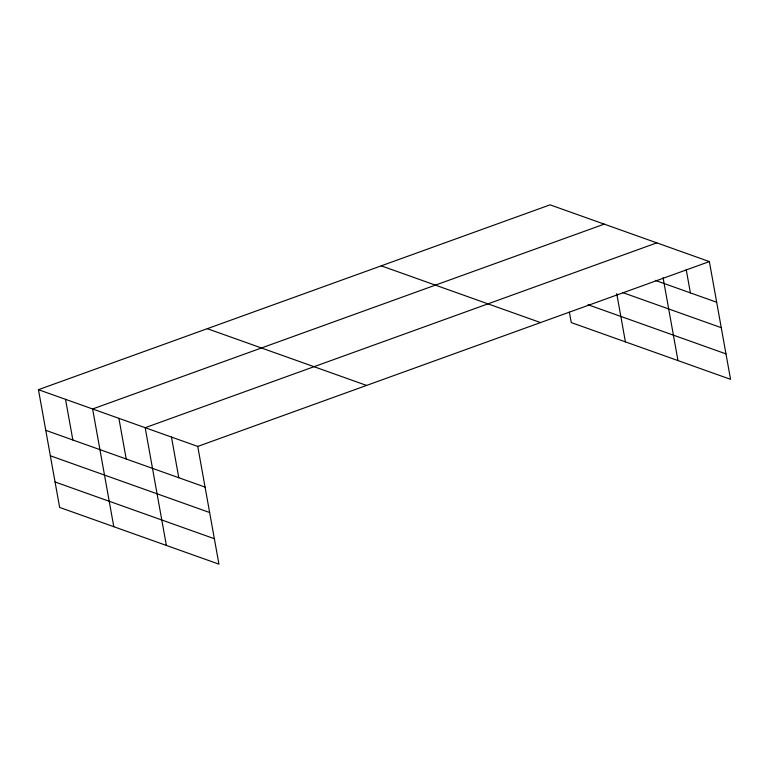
<?xml version="1.0" encoding="UTF-8"?>
<svg xmlns="http://www.w3.org/2000/svg" width="769" height="769" viewBox="0 0 769 769"><rect width="100%" height="100%" fill="white"/><g stroke="black" fill="none" stroke-linecap="round" stroke-linejoin="round"><path stroke-width="1.15" d="M38.45 389.681L197.748 446.424L218.934 564.158L59.636 507.415L38.45 389.681L550.066 204.842L709.364 261.585L730.55 379.319L571.252 322.576L569.377 312.166M604.232 224.135L92.616 408.973L113.793 526.707M656.793 242.86L145.178 427.699L166.364 545.432M197.748 446.424L709.364 261.585M655.351 280.397L716.679 302.246M622.688 292.566L721.255 327.681M588.112 304.774L725.974 353.884M381.232 265.834L540.53 322.576M207.284 328.68L366.582 385.423M45.765 430.342L205.063 487.085M50.341 455.777L209.639 512.519M55.06 481.98L214.359 538.723M686.217 269.65L690.399 292.883M663.07 277.705L677.979 360.594M616.738 293.643L625.408 341.869M171.468 437.061L178.783 477.722M118.897 418.336L126.212 458.997M65.528 399.322L72.844 439.983"/></g></svg>
